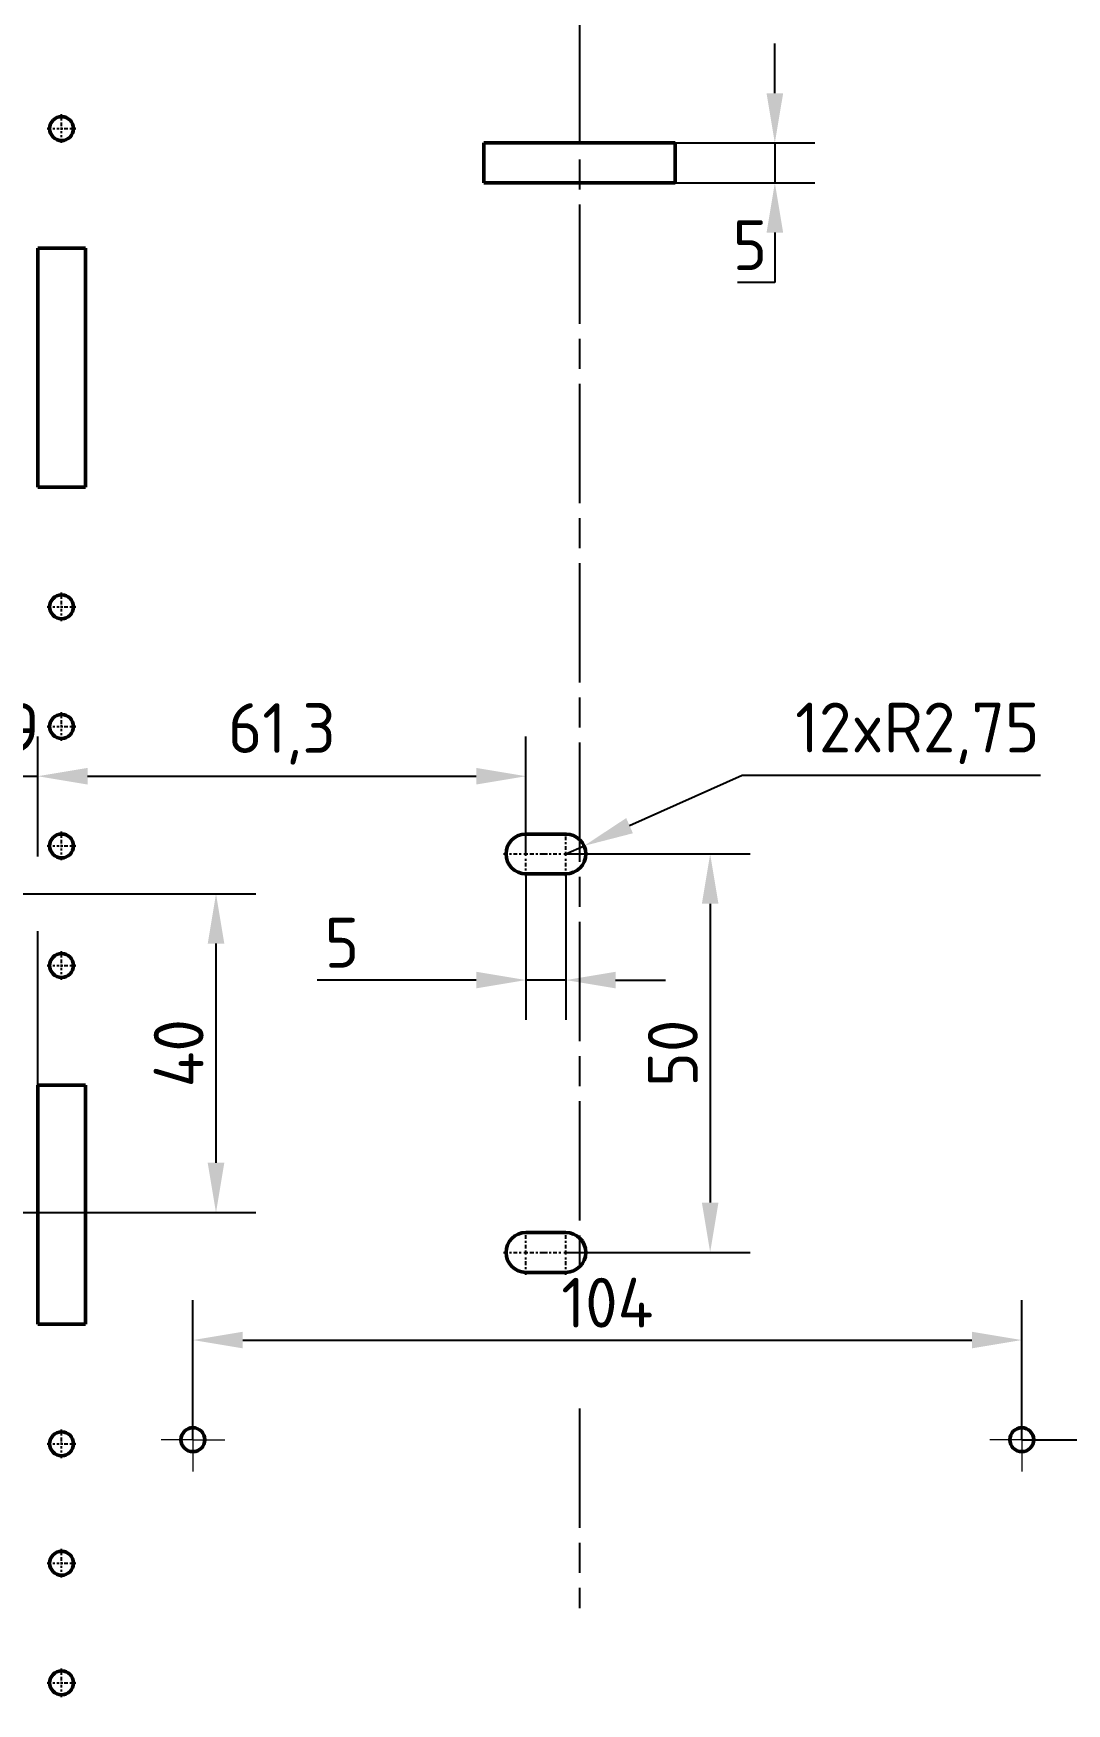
# Model space of a CAD drawing. Header units: millimetres. Extents: x -1615 to 4166, y 5 to 3174.
# Drawn here: x 2234 to 2285.8, y 108 to 191.8 of the extents above; entities that cross this region are included whole.
import ezdxf

# ---------------------------------------------------------------- set-up
doc = ezdxf.new("R2010")
doc.units = ezdxf.units.MM
doc.header["$LTSCALE"] = 0.25
doc.header["$PDSIZE"] = -1
doc.linetypes.add('ACAD_ISO08W100', pattern=[36, 24, -3, 6, -3])
doc.linetypes.add('CENTER2', pattern=[1.125, 0.75, -0.125, 0.125, -0.125])
doc.layers.get('0').update_dxf_attribs({"lineweight": 50})
for name, color, linetype, lineweight in [('duong tam', 2, 'ACAD_ISO08W100', 25), ('kich thuoc', 1, 'Continuous', 25), ('Net dam', 7, 'Continuous', 50)]:
    doc.layers.add(name, color=color, linetype=linetype, lineweight=lineweight)
doc.styles.get("Standard").update_dxf_attribs({"font": ''})
doc.styles.get('Standard').set_extended_font_data('TCVN 7284')
doc.dimstyles.new('Ratio 2.5', dxfattribs={"dimtxt": 2.5, "dimasz": 2.5, "dimexe": 2, "dimexo": 0, "dimtad": 1, "dimtoh": 1, "dimdec": 1, "dimlfac": 2.5, "dimzin": 9, "dimtxsty": 'Standard', "dimcen": 2.5, "dimazin": 0, "dimtfac": 1, "dimtdec": 1, "dimtmove": 0, "dimatfit": 3, "dimfxl": 1, "dimtzin": 1, "dimarcsym": 0})

# ---------------------------------------------------------------- blocks, each defined once
blk = doc.blocks.new('SW_CENTERMARKSYMBOL_5')
at = {"color": 0, "linetype": 'Continuous', "lineweight": 0}
for p, q in [((0, 1), (0, 1.6)), ((0, 0), (0, 1)), ((-1, 0), (-1.6, 0)), ((0, 0), (-1, 0)), ((0, 0), (0, -1)), ((0, 0), (1, 0)), ((1, 0), (1.6, 0)), ((0, -1), (0, -1.6))]:
    blk.add_line(p, q, dxfattribs=at)
blk = doc.blocks.new('SW_CENTERMARKSYMBOL_6')
at = {"color": 0, "linetype": 'Continuous', "lineweight": 0}
for p, q in [((0, 1), (0, 1.6)), ((0, 0), (0, 1)), ((-1, 0), (-1.6, 0)), ((0, 0), (-1, 0)), ((0, 0), (0, -1)), ((0, 0), (1, 0)), ((1, 0), (1.6, 0)), ((0, -1), (0, -1.6))]:
    blk.add_line(p, q, dxfattribs=at)
blk = doc.blocks.new('*D471')
at = {"layer": 'Defpoints', "color": 0, "transparency": 16777216}
for p in [(2389.791, 275.709), (2132.991, 180.599), (2389.791, 180.599)]:
    blk.add_point(p, dxfattribs=at)
at = {"layer": 'kich thuoc', "color": 0, "lineweight": -2, "transparency": 16777216}
for p, q in [((2132.991, 180.599), (2132.991, 277.709)), ((2389.791, 180.599), (2389.791, 277.709)), ((2135.491, 275.709), (2387.291, 275.709))]:
    blk.add_line(p, q, dxfattribs=at)
at = {"layer": 'kich thuoc', "color": 0, "transparency": 16777216}
for points in [[(2135.491, 276.125), (2135.491, 275.292), (2132.991, 275.709)], [(2387.291, 276.125), (2387.291, 275.292), (2389.791, 275.709)]]:
    blk.add_solid(points, dxfattribs=at)
at = {"layer": 'kich thuoc', "color": 0, "transparency": 16777216, "insert": (2273.187, 277.584), "char_height": 2.5, "attachment_point": 5}
blk.add_mtext('642', dxfattribs=at)
blk = doc.blocks.new('*D508')
at = {"layer": 'Defpoints', "color": 0, "transparency": 16777216}
for p in [(2261.613, 151.004), (2260.699, 150.599)]:
    blk.add_point(p, dxfattribs=at)
at = {"layer": 'kich thuoc', "color": 0, "lineweight": -2, "transparency": 16777216}
for p, q in [((2269.553, 154.528), (2263.898, 152.018)), ((2284.527, 154.528), (2269.553, 154.528)), ((2260.699, 150.599), (2261.613, 151.004))]:
    blk.add_line(p, q, dxfattribs=at)
at = {"layer": 'kich thuoc', "color": 0, "transparency": 16777216}
blk.add_solid([(2263.729, 152.399), (2264.067, 151.637), (2261.613, 151.004)], dxfattribs=at)
at = {"layer": 'kich thuoc', "color": 0, "transparency": 16777216, "insert": (2278.339, 156.653), "char_height": 2.5, "attachment_point": 5}
blk.add_mtext('12xR2,75', dxfattribs=at)
blk = doc.blocks.new('*D509')
at = {"layer": 'Defpoints', "color": 0, "transparency": 16777216}
for p in [(2258.699, 149.599), (2260.699, 149.599), (2260.699, 144.27)]:
    blk.add_point(p, dxfattribs=at)
at = {"layer": 'kich thuoc', "color": 0, "lineweight": -2, "transparency": 16777216}
for p, q in [((2258.699, 149.599), (2258.699, 142.27)), ((2260.699, 149.599), (2260.699, 142.27)), ((2256.199, 144.27), (2248.212, 144.27)), ((2260.699, 144.27), (2258.699, 144.27)), ((2263.199, 144.27), (2265.699, 144.27))]:
    blk.add_line(p, q, dxfattribs=at)
at = {"layer": 'kich thuoc', "color": 0, "transparency": 16777216}
for points in [[(2256.199, 144.686), (2256.199, 143.853), (2258.699, 144.27)], [(2263.199, 144.686), (2263.199, 143.853), (2260.699, 144.27)]]:
    blk.add_solid(points, dxfattribs=at)
at = {"layer": 'kich thuoc', "color": 0, "transparency": 16777216, "insert": (2249.462, 146.145), "char_height": 2.5, "attachment_point": 5}
blk.add_mtext('5', dxfattribs=at)
blk = doc.blocks.new('*D710')
at = {"layer": 'Defpoints', "color": 0, "transparency": 16777216}
for p in [(2283.583, 126.203), (2241.983, 121.203), (2283.583, 121.203)]:
    blk.add_point(p, dxfattribs=at)
at = {"layer": 'kich thuoc', "color": 0, "lineweight": -2, "transparency": 16777216}
for p, q in [((2241.983, 121.203), (2241.983, 128.203)), ((2283.583, 121.203), (2283.583, 128.203)), ((2244.483, 126.203), (2281.083, 126.203))]:
    blk.add_line(p, q, dxfattribs=at)
at = {"layer": 'kich thuoc', "color": 0, "transparency": 16777216}
for points in [[(2244.483, 126.619), (2244.483, 125.786), (2241.983, 126.203)], [(2281.083, 126.619), (2281.083, 125.786), (2283.583, 126.203)]]:
    blk.add_solid(points, dxfattribs=at)
at = {"layer": 'kich thuoc', "color": 0, "transparency": 16777216, "insert": (2262.783, 128.078), "char_height": 2.5, "attachment_point": 5}
blk.add_mtext('104', dxfattribs=at)
blk = doc.blocks.new('*D711')
at = {"layer": 'Defpoints', "color": 0, "transparency": 16777216}
for p in [(2283.583, 121.203), (2283.583, 87.603), (2292.895, 87.603)]:
    blk.add_point(p, dxfattribs=at)
at = {"layer": 'kich thuoc', "color": 0, "lineweight": -2, "transparency": 16777216}
for p, q in [((2283.583, 121.203), (2294.895, 121.203)), ((2292.895, 118.703), (2292.895, 90.103)), ((2283.583, 87.603), (2294.895, 87.603))]:
    blk.add_line(p, q, dxfattribs=at)
at = {"layer": 'kich thuoc', "color": 0, "transparency": 16777216}
for points in [[(2292.478, 118.703), (2293.311, 118.703), (2292.895, 121.203)], [(2292.478, 90.103), (2293.311, 90.103), (2292.895, 87.603)]]:
    blk.add_solid(points, dxfattribs=at)
at = {"layer": 'kich thuoc', "color": 0, "transparency": 16777216, "insert": (2291.02, 104.403), "char_height": 2.5, "attachment_point": 5, "rotation": 90}
blk.add_mtext('84', dxfattribs=at)
blk = doc.blocks.new('*D713')
at = {"layer": 'Defpoints', "color": 0, "transparency": 16777216}
for p in [(2266.191, 186.279), (2266.191, 184.279), (2271.191, 184.279)]:
    blk.add_point(p, dxfattribs=at)
at = {"layer": 'kich thuoc', "color": 0, "lineweight": -2, "transparency": 16777216}
for p, q in [((2271.191, 188.779), (2271.191, 191.279)), ((2266.191, 186.279), (2273.191, 186.279)), ((2271.191, 186.279), (2271.191, 184.279)), ((2266.191, 184.279), (2273.191, 184.279)), ((2271.191, 181.779), (2271.191, 179.279)), ((2271.191, 179.279), (2269.316, 179.279))]:
    blk.add_line(p, q, dxfattribs=at)
at = {"layer": 'kich thuoc', "color": 0, "transparency": 16777216}
for points in [[(2270.774, 188.779), (2271.608, 188.779), (2271.191, 186.279)], [(2270.774, 181.779), (2271.608, 181.779), (2271.191, 184.279)]]:
    blk.add_solid(points, dxfattribs=at)
at = {"layer": 'kich thuoc', "color": 0, "transparency": 16777216, "insert": (2269.941, 181.154), "char_height": 2.5, "attachment_point": 5}
blk.add_mtext('5', dxfattribs=at)
blk = doc.blocks.new('*U957')
at = {"layer": 'duong tam', "color": 0, "linetype": 'CENTER2', "transparency": 16777216}
for p, q in [((-0.72, 0), (-0.12, 0)), ((0, 0.12), (0, 0.72)), ((0.12, 0), (0.72, 0)), ((0, -0.72), (0, -0.12))]:
    blk.add_line(p, q, dxfattribs=at)
at = {"layer": 'duong tam', "color": 0, "linetype": 'Continuous', "transparency": 16777216}
for p, q in [((-0.06, 0), (0.06, 0)), ((0, -0.06), (0, 0.06))]:
    blk.add_line(p, q, dxfattribs=at)
blk = doc.blocks.new('*U991')
at = {"layer": 'duong tam', "color": 0, "linetype": 'CENTER2', "transparency": 16777216}
for p, q in [((0, 0.12), (0, 0.72)), ((-0.72, 0), (-0.12, 0)), ((0, -0.72), (0, -0.12)), ((0.12, 0), (0.72, 0))]:
    blk.add_line(p, q, dxfattribs=at)
at = {"layer": 'duong tam', "color": 0, "linetype": 'Continuous', "transparency": 16777216}
for p, q in [((0, -0.06), (0, 0.06)), ((-0.06, 0), (0.06, 0))]:
    blk.add_line(p, q, dxfattribs=at)
blk = doc.blocks.new('*U992')
at = {"layer": 'duong tam', "color": 0, "linetype": 'CENTER2', "transparency": 16777216}
for p, q in [((0, 0.12), (0, 0.72)), ((-0.72, 0), (-0.12, 0)), ((0, -0.72), (0, -0.12)), ((0.12, 0), (0.72, 0))]:
    blk.add_line(p, q, dxfattribs=at)
at = {"layer": 'duong tam', "color": 0, "linetype": 'Continuous', "transparency": 16777216}
for p, q in [((0, -0.06), (0, 0.06)), ((-0.06, 0), (0.06, 0))]:
    blk.add_line(p, q, dxfattribs=at)
blk = doc.blocks.new('*U995')
at = {"layer": 'duong tam', "color": 0, "linetype": 'CENTER2', "transparency": 16777216}
for p, q in [((0, 0.12), (0, 0.72)), ((-0.72, 0), (-0.12, 0)), ((0, -0.72), (0, -0.12)), ((0.12, 0), (0.72, 0))]:
    blk.add_line(p, q, dxfattribs=at)
at = {"layer": 'duong tam', "color": 0, "linetype": 'Continuous', "transparency": 16777216}
for p, q in [((0, -0.06), (0, 0.06)), ((-0.06, 0), (0.06, 0))]:
    blk.add_line(p, q, dxfattribs=at)
blk = doc.blocks.new('*U996')
at = {"layer": 'duong tam', "color": 0, "linetype": 'CENTER2', "transparency": 16777216}
for p, q in [((-0.72, 0), (-0.12, 0)), ((0, 0.12), (0, 0.72)), ((0.12, 0), (0.72, 0)), ((0, -0.72), (0, -0.12))]:
    blk.add_line(p, q, dxfattribs=at)
at = {"layer": 'duong tam', "color": 0, "linetype": 'Continuous', "transparency": 16777216}
for p, q in [((-0.06, 0), (0.06, 0)), ((0, -0.06), (0, 0.06))]:
    blk.add_line(p, q, dxfattribs=at)
blk = doc.blocks.new('*U997')
at = {"layer": 'duong tam', "color": 0, "linetype": 'CENTER2', "transparency": 16777216}
for p, q in [((-0.72, 0), (-0.12, 0)), ((0, 0.12), (0, 0.72)), ((0.12, 0), (0.72, 0)), ((0, -0.72), (0, -0.12))]:
    blk.add_line(p, q, dxfattribs=at)
at = {"layer": 'duong tam', "color": 0, "linetype": 'Continuous', "transparency": 16777216}
for p, q in [((-0.06, 0), (0.06, 0)), ((0, -0.06), (0, 0.06))]:
    blk.add_line(p, q, dxfattribs=at)
blk = doc.blocks.new('*U998')
at = {"layer": 'duong tam', "color": 0, "linetype": 'CENTER2', "transparency": 16777216}
for p, q in [((-0.72, 0), (-0.12, 0)), ((0, 0.12), (0, 0.72)), ((0.12, 0), (0.72, 0)), ((0, -0.72), (0, -0.12))]:
    blk.add_line(p, q, dxfattribs=at)
at = {"layer": 'duong tam', "color": 0, "linetype": 'Continuous', "transparency": 16777216}
for p, q in [((-0.06, 0), (0.06, 0)), ((0, -0.06), (0, 0.06))]:
    blk.add_line(p, q, dxfattribs=at)
blk = doc.blocks.new('*U999')
at = {"layer": 'duong tam', "color": 0, "linetype": 'CENTER2', "transparency": 16777216}
for p, q in [((-0.72, 0), (-0.12, 0)), ((0, 0.12), (0, 0.72)), ((0.12, 0), (0.72, 0)), ((0, -0.72), (0, -0.12))]:
    blk.add_line(p, q, dxfattribs=at)
at = {"layer": 'duong tam', "color": 0, "linetype": 'Continuous', "transparency": 16777216}
for p, q in [((-0.06, 0), (0.06, 0)), ((0, -0.06), (0, 0.06))]:
    blk.add_line(p, q, dxfattribs=at)
blk = doc.blocks.new('*U1010')
at = {"layer": 'duong tam', "color": 0, "linetype": 'CENTER2', "transparency": 16777216}
for p, q in [((0, 0.2), (0, 1.12)), ((-1.12, 0), (-0.2, 0)), ((0.2, 0), (1.12, 0)), ((0, -1.12), (0, -0.2))]:
    blk.add_line(p, q, dxfattribs=at)
at = {"layer": 'duong tam', "color": 0, "linetype": 'Continuous', "transparency": 16777216}
for p, q in [((-0.1, 0), (0.1, 0)), ((0, -0.1), (0, 0.1))]:
    blk.add_line(p, q, dxfattribs=at)
blk = doc.blocks.new('*U1011')
at = {"layer": 'duong tam', "color": 0, "linetype": 'CENTER2', "transparency": 16777216}
for p, q in [((0, 0.2), (0, 1.12)), ((-1.12, 0), (-0.2, 0)), ((0.2, 0), (1.12, 0)), ((0, -1.12), (0, -0.2))]:
    blk.add_line(p, q, dxfattribs=at)
at = {"layer": 'duong tam', "color": 0, "linetype": 'Continuous', "transparency": 16777216}
for p, q in [((-0.1, 0), (0.1, 0)), ((0, -0.1), (0, 0.1))]:
    blk.add_line(p, q, dxfattribs=at)
blk = doc.blocks.new('*U1012')
at = {"layer": 'duong tam', "color": 0, "linetype": 'CENTER2', "transparency": 16777216}
for p, q in [((0, 0.2), (0, 1.12)), ((-1.12, 0), (-0.2, 0)), ((0.2, 0), (1.12, 0)), ((0, -1.12), (0, -0.2))]:
    blk.add_line(p, q, dxfattribs=at)
at = {"layer": 'duong tam', "color": 0, "linetype": 'Continuous', "transparency": 16777216}
for p, q in [((-0.1, 0), (0.1, 0)), ((0, -0.1), (0, 0.1))]:
    blk.add_line(p, q, dxfattribs=at)
blk = doc.blocks.new('*U1013')
at = {"layer": 'duong tam', "color": 0, "linetype": 'CENTER2', "transparency": 16777216}
for p, q in [((0, 0.2), (0, 1.12)), ((-1.12, 0), (-0.2, 0)), ((0.2, 0), (1.12, 0)), ((0, -1.12), (0, -0.2))]:
    blk.add_line(p, q, dxfattribs=at)
at = {"layer": 'duong tam', "color": 0, "linetype": 'Continuous', "transparency": 16777216}
for p, q in [((-0.1, 0), (0.1, 0)), ((0, -0.1), (0, 0.1))]:
    blk.add_line(p, q, dxfattribs=at)
blk = doc.blocks.new('*D1062')
at = {"layer": 'Defpoints', "color": 0, "transparency": 16777216}
for p in [(2231.431, 148.599), (2243.141, 148.599), (2231.431, 132.599)]:
    blk.add_point(p, dxfattribs=at)
at = {"layer": 'kich thuoc', "color": 0, "lineweight": -2, "transparency": 16777216}
for p, q in [((2231.431, 148.599), (2245.141, 148.599)), ((2243.141, 135.099), (2243.141, 146.099)), ((2231.431, 132.599), (2245.141, 132.599))]:
    blk.add_line(p, q, dxfattribs=at)
at = {"layer": 'kich thuoc', "color": 0, "transparency": 16777216}
for points in [[(2242.724, 146.099), (2243.558, 146.099), (2243.141, 148.599)], [(2242.724, 135.099), (2243.558, 135.099), (2243.141, 132.599)]]:
    blk.add_solid(points, dxfattribs=at)
at = {"layer": 'kich thuoc', "color": 0, "transparency": 16777216, "insert": (2241.266, 140.599), "char_height": 2.5, "attachment_point": 5, "rotation": 90}
blk.add_mtext('40', dxfattribs=at)
blk = doc.blocks.new('*D1064')
at = {"layer": 'Defpoints', "color": 0, "transparency": 16777216}
for p in [(2229.431, 154.291), (2234.191, 154.5), (2234.191, 138.999)]:
    blk.add_point(p, dxfattribs=at)
at = {"layer": 'kich thuoc', "color": 0, "lineweight": -2, "transparency": 16777216}
for p, q in [((2229.431, 154.291), (2229.431, 156.5)), ((2234.191, 150.474), (2234.191, 156.5)), ((2226.931, 154.5), (2224.431, 154.5)), ((2229.431, 154.5), (2234.191, 154.5)), ((2236.691, 154.5), (2239.191, 154.5)), ((2234.191, 138.999), (2234.191, 146.724))]:
    blk.add_line(p, q, dxfattribs=at)
at = {"layer": 'kich thuoc', "color": 0, "transparency": 16777216}
for points in [[(2226.931, 154.916), (2226.931, 154.083), (2229.431, 154.5)], [(2236.691, 154.916), (2236.691, 154.083), (2234.191, 154.5)]]:
    blk.add_solid(points, dxfattribs=at)
at = {"layer": 'kich thuoc', "color": 0, "transparency": 16777216, "insert": (2231.811, 156.625), "char_height": 2.5, "attachment_point": 5}
blk.add_mtext('11,9', dxfattribs=at)
blk = doc.blocks.new('*D1065')
at = {"layer": 'Defpoints', "color": 0, "transparency": 16777216}
for p in [(2258.699, 154.5), (2258.699, 150.599), (2234.191, 138.999)]:
    blk.add_point(p, dxfattribs=at)
at = {"layer": 'kich thuoc', "color": 0, "lineweight": -2, "transparency": 16777216}
for p, q in [((2234.191, 150.474), (2234.191, 156.5)), ((2258.699, 150.599), (2258.699, 156.5)), ((2236.691, 154.5), (2256.199, 154.5)), ((2234.191, 138.999), (2234.191, 146.724))]:
    blk.add_line(p, q, dxfattribs=at)
at = {"layer": 'kich thuoc', "color": 0, "transparency": 16777216}
for points in [[(2236.691, 154.916), (2236.691, 154.083), (2234.191, 154.5)], [(2256.199, 154.916), (2256.199, 154.083), (2258.699, 154.5)]]:
    blk.add_solid(points, dxfattribs=at)
at = {"layer": 'kich thuoc', "color": 0, "transparency": 16777216, "insert": (2246.445, 156.625), "char_height": 2.5, "attachment_point": 5}
blk.add_mtext('61,3', dxfattribs=at)
blk = doc.blocks.new('*D1066')
at = {"layer": 'Defpoints', "color": 0, "transparency": 16777216}
for p in [(2260.699, 150.599), (2260.699, 130.599), (2267.944, 130.599)]:
    blk.add_point(p, dxfattribs=at)
at = {"layer": 'kich thuoc', "color": 0, "lineweight": -2, "transparency": 16777216}
for p, q in [((2260.699, 150.599), (2269.944, 150.599)), ((2267.944, 148.099), (2267.944, 133.099)), ((2260.699, 130.599), (2269.944, 130.599))]:
    blk.add_line(p, q, dxfattribs=at)
at = {"layer": 'kich thuoc', "color": 0, "transparency": 16777216}
for points in [[(2267.527, 148.099), (2268.36, 148.099), (2267.944, 150.599)], [(2267.527, 133.099), (2268.36, 133.099), (2267.944, 130.599)]]:
    blk.add_solid(points, dxfattribs=at)
at = {"layer": 'kich thuoc', "color": 0, "transparency": 16777216, "insert": (2266.069, 140.599), "char_height": 2.5, "attachment_point": 5, "rotation": 90}
blk.add_mtext('50', dxfattribs=at)

msp = doc.modelspace()

# ---------------------------------------------------------------- linework, layer by layer
for p, q in [((2256.591, 186.279), (2256.591, 184.279)), ((2266.191, 186.279), (2256.591, 186.279)), ((2266.191, 184.279), (2266.191, 186.279)), ((2256.591, 184.279), (2266.191, 184.279)), ((2236.591, 180.999), (2234.191, 180.999)), ((2234.191, 180.999), (2234.191, 168.999)), ((2234.191, 168.999), (2236.591, 168.999)), ((2260.699, 151.599), (2258.699, 151.599)), ((2258.699, 149.599), (2260.699, 149.599)), ((2236.591, 138.999), (2234.191, 138.999)), ((2234.191, 138.999), (2234.191, 126.999)), ((2260.699, 131.599), (2258.699, 131.599)), ((2258.699, 129.599), (2260.699, 129.599)), ((2234.191, 126.999), (2236.591, 126.999))]:
    msp.add_line(p, q)
for centre in [(2235.391, 186.999), (2235.391, 162.999), (2235.391, 156.999), (2235.391, 150.999), (2235.391, 144.999), (2235.391, 120.999), (2241.983, 121.203), (2283.583, 121.203), (2235.391, 114.999), (2235.391, 108.999)]:
    msp.add_circle(centre, 0.6)
for centre, start, end in [((2258.699, 150.599), 90, 270), ((2260.699, 150.599), 270, 90), ((2258.699, 130.599), 90, 270), ((2260.699, 130.599), 270, 90)]:
    msp.add_arc(centre, 1, start, end)
at = {"layer": 'duong tam'}
for p, q in [((2261.391, 246.199), (2261.391, 129.657)), ((2261.391, 122.776), (2261.391, 112.751))]:
    msp.add_line(p, q, dxfattribs=at)
at = {"layer": 'Net dam'}
for p, q in [((2236.591, 180.999), (2236.591, 168.999)), ((2236.591, 138.999), (2236.591, 126.999))]:
    msp.add_line(p, q, dxfattribs=at)

# ---------------------------------------------------------------- block references
for name, p in [('SW_CENTERMARKSYMBOL_6', (2241.983, 121.203)), ('SW_CENTERMARKSYMBOL_5', (2283.583, 121.203))]:
    msp.add_blockref(name, p)
at = {"layer": 'duong tam', "linetype": 'CENTER2'}
for name, p in [('*U957', (2235.391, 186.999)), ('*U996', (2235.391, 162.999)), ('*U997', (2235.391, 156.999)), ('*U998', (2235.391, 150.999)), ('*U1012', (2258.699, 150.599)), ('*U1013', (2260.699, 150.599)), ('*U999', (2235.391, 144.999)), ('*U1010', (2258.699, 130.599)), ('*U1011', (2260.699, 130.599)), ('*U995', (2235.391, 120.999)), ('*U992', (2235.391, 114.999)), ('*U991', (2235.391, 108.999))]:
    msp.add_blockref(name, p, dxfattribs=at)

# ---------------------------------------------------------------- dimensions: what is measured, and where the dimension line sits
at = {"layer": 'kich thuoc'}
for base, p1, p2, picture, middle in [((2389.791, 275.709), (2132.991, 180.599), (2389.791, 180.599), '*D471', (2273.187, 275.709)), ((2234.191, 154.5), (2229.431, 154.291), (2234.191, 138.999), '*D1064', (2231.811, 154.5)), ((2260.699, 144.27), (2258.699, 149.599), (2260.699, 149.599), '*D509', (2249.462, 144.27))]:
    dim = msp.add_linear_dim(base=base, p1=p1, p2=p2, dimstyle='Ratio 2.5', dxfattribs=at)
    dim.commit()
    dim.dimension.update_dxf_attribs({"geometry": picture, "text_midpoint": middle, "dimtype": 160})
for base, p1, p2, picture, middle in [((2271.191, 184.279), (2266.191, 186.279), (2266.191, 184.279), '*D713', (2269.941, 181.154)), ((2243.141, 148.599), (2231.431, 132.599), (2231.431, 148.599), '*D1062', (2241.266, 140.599))]:
    dim = msp.add_linear_dim(base=base, p1=p1, p2=p2, angle=90, dimstyle='Ratio 2.5', dxfattribs=at)
    dim.commit()
    dim.dimension.update_dxf_attribs({"geometry": picture, "text_midpoint": middle})
for base, p1, p2, picture, middle in [((2258.699, 154.5), (2234.191, 138.999), (2258.699, 150.599), '*D1065', (2246.445, 156.625)), ((2283.583, 126.203), (2241.983, 121.203), (2283.583, 121.203), '*D710', (2262.783, 128.078))]:
    dim = msp.add_linear_dim(base=base, p1=p1, p2=p2, dimstyle='Ratio 2.5', dxfattribs=at)
    dim.commit()
    dim.dimension.update_dxf_attribs({"geometry": picture, "text_midpoint": middle})
dim = msp.add_radius_dim(center=(2260.699, 150.599), mpoint=(2261.613, 151.004), text='12xR2,75', dimstyle='Ratio 2.5', dxfattribs=at)
dim.commit()
dim.dimension.update_dxf_attribs({"geometry": '*D508', "text_midpoint": (2278.339, 154.528), "dimtype": 164})
for base, p1, p2, picture, middle in [((2267.944, 130.599), (2260.699, 150.599), (2260.699, 130.599), '*D1066', (2267.944, 140.599)), ((2292.895, 87.603), (2283.583, 121.203), (2283.583, 87.603), '*D711', (2292.895, 104.403))]:
    dim = msp.add_linear_dim(base=base, p1=p1, p2=p2, angle=90, dimstyle='Ratio 2.5', dxfattribs=at)
    dim.commit()
    dim.dimension.update_dxf_attribs({"geometry": picture, "text_midpoint": middle, "dimtype": 160})

doc.saveas('drawing.dxf')
